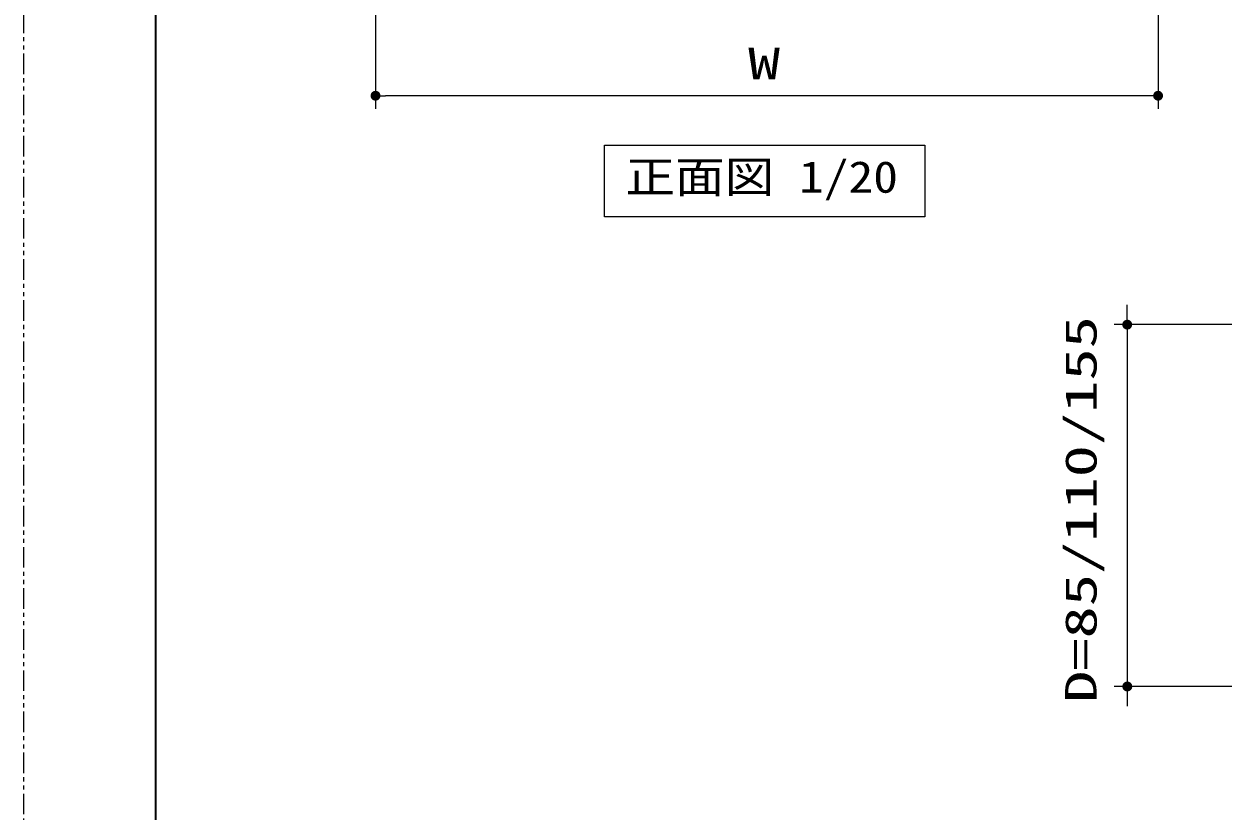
# Model space of a CAD drawing. Units: millimetres, scale not verified. Extents: x -1341 to 1306, y -607 to 607.
# Drawn here: x -1293 to -928.3, y -368 to -128.7 of the extents above; entities that cross this region are included whole.
import ezdxf
from ezdxf.enums import TextEntityAlignment as Align

# ---------------------------------------------------------------- set-up
doc = ezdxf.new("R2010")
doc.units = ezdxf.units.MM
doc.header["$LTSCALE"] = 5
doc.header["$PDMODE"] = 32
doc.header["$PDSIZE"] = 2.5
doc.linetypes.add('USER1', pattern=[2.5, 1.25, -0.25, 0.25, -0.25, 0.25, -0.25])
for name, color, linetype, lineweight in [('0-1_線(黄)', 2, 'Continuous', 15), ('0-3_陰線', 4, 'USER1', 9), ('1-1_寸法線', 3, 'Continuous', 13), ('1-4_DEFPOINTS', 7, 'Continuous', 5), ('1-5_0', 3, 'Continuous', 25), ('1-7_図面枠', 7, 'Continuous', 35)]:
    doc.layers.add(name, color=color, linetype=linetype, lineweight=lineweight)
doc.styles.add('ＭＳ ゴシック', font='')
doc.styles.get('ＭＳ ゴシック').set_extended_font_data('MS Gothic')

# ---------------------------------------------------------------- blocks, each defined once
blk = doc.blocks.new('_DOT')
at = {"layer": '1-5_0'}
blk.add_line((-2.5, 0), (-5, 0), dxfattribs=at)
for points in [[(0, 0), (-2.5, 0), (-2.48, 0.313)], [(0, 0), (-2.48, -0.313), (-2.5, 0)], [(0, 0), (-2.48, 0.313), (-2.421, 0.622)], [(0, 0), (-2.421, -0.622), (-2.48, -0.313)], [(0, 0), (-2.421, 0.622), (-2.324, 0.92)], [(0, 0), (-2.324, -0.92), (-2.421, -0.622)], [(0, 0), (-2.324, 0.92), (-2.191, 1.204)], [(0, 0), (-2.191, -1.204), (-2.324, -0.92)], [(0, 0), (-2.191, 1.204), (-2.023, 1.469)], [(0, 0), (-2.023, -1.469), (-2.191, -1.204)], [(0, 0), (-2.023, 1.469), (-1.822, 1.711)], [(0, 0), (-1.822, -1.711), (-2.023, -1.469)], [(0, 0), (-1.822, 1.711), (-1.594, 1.926)], [(0, 0), (-1.594, -1.926), (-1.822, -1.711)], [(0, 0), (-1.594, 1.926), (-1.34, 2.111)], [(0, 0), (-1.34, -2.111), (-1.594, -1.926)], [(0, 0), (-1.34, 2.111), (-1.064, 2.262)], [(0, 0), (-1.064, -2.262), (-1.34, -2.111)], [(0, 0), (-1.064, 2.262), (-0.773, 2.378)], [(0, 0), (-0.773, -2.378), (-1.064, -2.262)], [(0, 0), (-0.773, 2.378), (-0.468, 2.456)], [(0, 0), (-0.468, -2.456), (-0.773, -2.378)], [(0, 0), (-0.468, 2.456), (-0.157, 2.495)], [(0, 0), (-0.157, -2.495), (-0.468, -2.456)], [(0, 0), (-0.157, 2.495), (0.157, 2.495)], [(0, 0), (0.157, -2.495), (-0.157, -2.495)], [(0, 0), (0.157, 2.495), (0.468, 2.456)], [(0, 0), (0.468, 2.456), (0.773, 2.378)], [(0, 0), (0.773, 2.378), (1.064, 2.262)], [(0, 0), (1.064, 2.262), (1.34, 2.111)], [(0, 0), (1.34, 2.111), (1.594, 1.926)], [(0, 0), (1.594, 1.926), (1.822, 1.711)], [(0, 0), (1.822, 1.711), (2.023, 1.469)], [(0, 0), (2.023, 1.469), (2.191, 1.204)], [(0, 0), (2.191, 1.204), (2.324, 0.92)], [(0, 0), (2.324, 0.92), (2.421, 0.622)], [(0, 0), (2.421, 0.622), (2.48, 0.313)], [(0, 0), (2.48, 0.313), (2.5, 0)], [(0, 0), (0.468, -2.456), (0.157, -2.495)], [(0, 0), (0.773, -2.378), (0.468, -2.456)], [(0, 0), (1.064, -2.262), (0.773, -2.378)], [(0, 0), (1.34, -2.111), (1.064, -2.262)], [(0, 0), (1.594, -1.926), (1.34, -2.111)], [(0, 0), (1.822, -1.711), (1.594, -1.926)], [(0, 0), (2.023, -1.469), (1.822, -1.711)], [(0, 0), (2.191, -1.204), (2.023, -1.469)], [(0, 0), (2.324, -0.92), (2.191, -1.204)], [(0, 0), (2.421, -0.622), (2.324, -0.92)], [(0, 0), (2.48, -0.313), (2.421, -0.622)], [(0, 0), (2.5, 0), (2.48, -0.313)]]:
    blk.add_solid(points, dxfattribs=at)

msp = doc.modelspace()

# ---------------------------------------------------------------- linework, layer by layer
at = {"layer": '0-1_線(黄)'}
msp.add_lwpolyline([(-1116.413, -165.552), (-1018.985, -165.552), (-1018.985, -187.387), (-1116.413, -187.387)], close=True, dxfattribs=at)
at = {"layer": '0-3_陰線'}
msp.add_line((-1292.964, -594), (-1292.964, 594), dxfattribs=at)
at = {"layer": '1-1_寸法線'}
for p, q in [((-1186.045, -56.152), (-1186.045, -154.552)), ((-948.045, -58.552), (-948.045, -154.552)), ((-951.045, -150.552), (-1183.045, -150.552)), ((-957.417, -217.151), (-957.417, -214.151)), ((-878.784, -220.151), (-961.417, -220.151)), ((-957.417, -220.151), (-957.417, -330.151)), ((-878.784, -330.151), (-961.417, -330.151)), ((-957.417, -333.151), (-957.417, -336.151))]:
    msp.add_line(p, q, dxfattribs=at)
at = {"layer": '1-4_DEFPOINTS'}
for p in [(-1186.045, -150.552), (-957.417, -330.151)]:
    msp.add_point(p, dxfattribs=at)
at = {"layer": '1-7_図面枠'}
msp.add_lwpolyline([(-1252.964, -554), (347.036, -554), (347.036, 554), (-1252.964, 554)], close=True, dxfattribs=at)

# ---------------------------------------------------------------- block references
at = {"layer": '1-1_寸法線', "xscale": 0.6, "yscale": 0.6}
for p, rotation in [((-1186.045, -150.552), 180), ((-957.417, -220.151), 270), ((-957.417, -330.151), 90)]:
    msp.add_blockref('_DOT', p, dxfattribs=dict(at, rotation=rotation))
msp.add_blockref('_DOT', (-948.045, -150.552), dxfattribs=at)

# ---------------------------------------------------------------- texts
at = {"layer": '0-1_線(黄)', "style": 'ＭＳ ゴシック', "width": 1.15}
msp.add_text('正面図 1/20', height=9.621, dxfattribs=at).set_placement((-1110.059, -182.931), align=Align.BOTTOM_LEFT)
at = {"layer": '1-1_寸法線', "style": 'ＭＳ ゴシック', "width": 1.5}
msp.add_text('W', height=9.604, dxfattribs=at).set_placement((-1072.76, -148.403), align=Align.BOTTOM_LEFT)
msp.add_text('D=85/110/155', height=9.604, rotation=90, dxfattribs=at).set_placement((-963.852, -335.151), align=Align.BOTTOM_LEFT)

doc.saveas('drawing.dxf')
